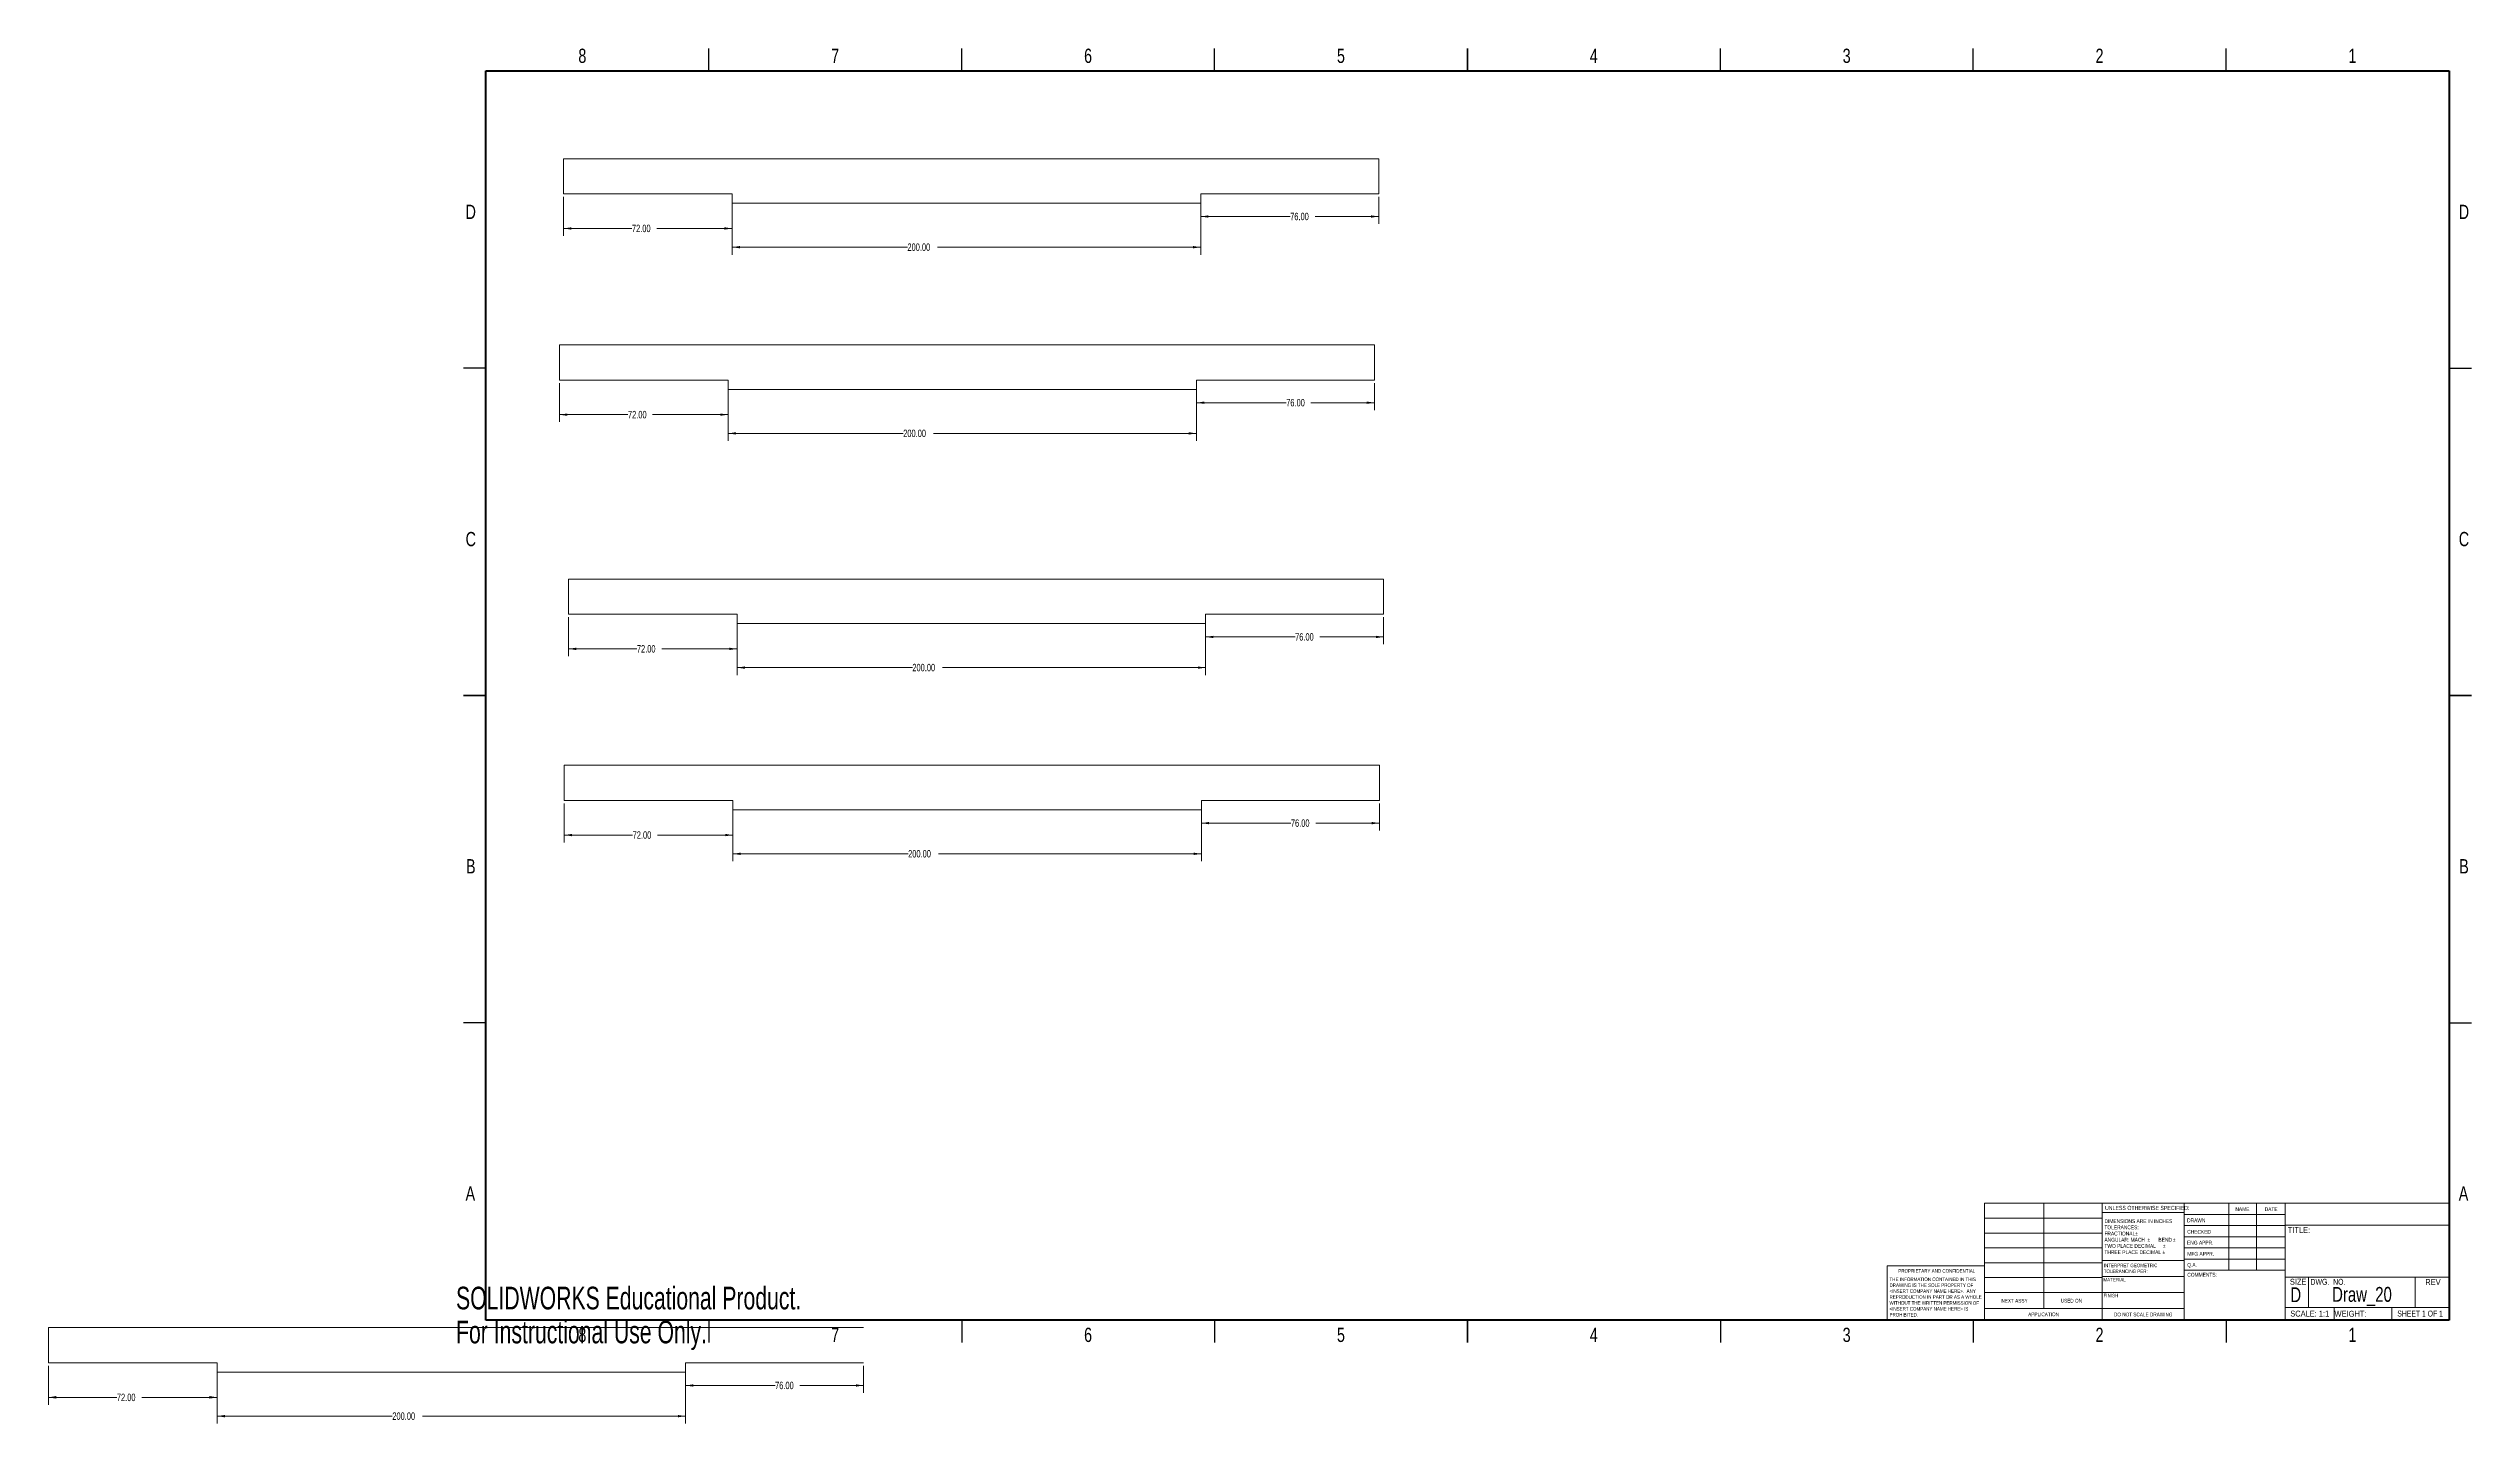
# Model space of a CAD drawing. Header units: millimetres. Extents: x -174 to 860, y -31 to 556.
import ezdxf

# ---------------------------------------------------------------- set-up
doc = ezdxf.new("R2010")
doc.units = ezdxf.units.MM
doc.styles.add('SLDTEXTSTYLE0', font='TXT', dxfattribs={"width": 0.75})
doc.styles.add('SLDTEXTSTYLE1', font='TXT', dxfattribs={"width": 0.6875})
doc.styles.add('SLDTEXTSTYLE2', font='TXT', dxfattribs={"width": 0.694444})
doc.styles.add('SLDTEXTSTYLE3', font='TXT', dxfattribs={"width": 0.7})
doc.dimstyles.new('SLDDIMSTYLE0', dxfattribs={"dimtxt": 3.175, "dimasz": 3.302, "dimexe": 0, "dimexo": 0.0625, "dimgap": 0.79375, "dimtad": 0, "dimtih": 1, "dimtoh": 1, "dimrnd": 1e-09, "dimzin": 4, "dimdsep": 46, "dimtxsty": 'SLDTEXTSTYLE0', "dimsah": 1, "dimcen": 0.09, "dimadec": 0, "dimazin": 1, "dimtfac": 1, "dimtofl": 0, "dimtmove": 0, "dimatfit": 3, "dimfxl": 1, "dimfrac": 2, "dimtolj": 1, "dimtzin": 12, "dimarcsym": 0})

# ---------------------------------------------------------------- blocks, each defined once
blk = doc.blocks.new('_D')
at = {"color": 7, "linetype": 'Continuous', "lineweight": 0}
for p, q in [((45.9, 492.3), (45.9, 475.7)), ((117.9, 492.3), (117.9, 475.7)), ((45.9, 478.8), (75.1, 478.8)), ((117.9, 478.8), (85.7, 478.8))]:
    blk.add_line(p, q, dxfattribs=at)
at = {"color": 7, "linetype": 'Continuous', "lineweight": 18}
for points in [[(45.9, 478.8), (49.2, 478.3), (49.2, 479.3)], [(117.9, 478.8), (114.6, 479.3), (114.6, 478.3)]]:
    blk.add_solid(points, dxfattribs=at)
at = {"color": 7, "linetype": 'Continuous', "lineweight": 18, "insert": (75.1, 480.4), "char_height": 3.17, "attachment_point": 1, "style": 'SLDTEXTSTYLE0'}
blk.add_mtext('72.00', dxfattribs=at)
blk = doc.blocks.new('_D_1')
at = {"color": 7, "linetype": 'Continuous', "lineweight": 0}
for p, q in [((117.9, 488.3), (117.9, 467.6)), ((317.9, 488.3), (317.9, 467.6)), ((117.9, 470.8), (192.7, 470.8)), ((317.9, 470.8), (205.6, 470.8))]:
    blk.add_line(p, q, dxfattribs=at)
at = {"color": 7, "linetype": 'Continuous', "lineweight": 18}
for points in [[(117.9, 470.8), (121.2, 470.3), (121.2, 471.3)], [(317.9, 470.8), (314.6, 471.3), (314.6, 470.3)]]:
    blk.add_solid(points, dxfattribs=at)
at = {"color": 7, "linetype": 'Continuous', "lineweight": 18, "insert": (192.7, 472.4), "char_height": 3.17, "attachment_point": 1, "style": 'SLDTEXTSTYLE0'}
blk.add_mtext('200.00', dxfattribs=at)
blk = doc.blocks.new('_D_2')
at = {"color": 7, "linetype": 'Continuous', "lineweight": 0}
for p, q in [((317.9, 492.3), (317.9, 480.8)), ((393.9, 492.3), (393.9, 480.8)), ((317.9, 483.9), (356.1, 483.9)), ((393.9, 483.9), (366.7, 483.9))]:
    blk.add_line(p, q, dxfattribs=at)
at = {"color": 7, "linetype": 'Continuous', "lineweight": 18}
for points in [[(317.9, 483.9), (321.2, 483.4), (321.2, 484.4)], [(393.9, 483.9), (390.6, 484.4), (390.6, 483.4)]]:
    blk.add_solid(points, dxfattribs=at)
at = {"color": 7, "linetype": 'Continuous', "lineweight": 18, "insert": (356.1, 485.5), "char_height": 3.17, "attachment_point": 1, "style": 'SLDTEXTSTYLE0'}
blk.add_mtext('76.00', dxfattribs=at)
blk = doc.blocks.new('_D_3')
at = {"color": 7, "linetype": 'Continuous', "lineweight": 0}
for p, q in [((44.1, 412.8), (44.1, 396.2)), ((116.1, 412.8), (116.1, 396.2)), ((44.1, 399.3), (73.4, 399.3)), ((116.1, 399.3), (83.9, 399.3))]:
    blk.add_line(p, q, dxfattribs=at)
at = {"color": 7, "linetype": 'Continuous', "lineweight": 18}
for points in [[(44.1, 399.3), (47.5, 398.8), (47.5, 399.8)], [(116.1, 399.3), (112.8, 399.8), (112.8, 398.8)]]:
    blk.add_solid(points, dxfattribs=at)
at = {"color": 7, "linetype": 'Continuous', "lineweight": 18, "insert": (73.4, 400.9), "char_height": 3.17, "attachment_point": 1, "style": 'SLDTEXTSTYLE0'}
blk.add_mtext('72.00', dxfattribs=at)
blk = doc.blocks.new('_D_4')
at = {"color": 7, "linetype": 'Continuous', "lineweight": 0}
for p, q in [((116.1, 408.8), (116.1, 388.1)), ((316.1, 408.8), (316.1, 388.1)), ((116.1, 391.3), (190.9, 391.3)), ((316.1, 391.3), (203.8, 391.3))]:
    blk.add_line(p, q, dxfattribs=at)
at = {"color": 7, "linetype": 'Continuous', "lineweight": 18}
for points in [[(116.1, 391.3), (119.5, 390.8), (119.5, 391.8)], [(316.1, 391.3), (312.8, 391.8), (312.8, 390.8)]]:
    blk.add_solid(points, dxfattribs=at)
at = {"color": 7, "linetype": 'Continuous', "lineweight": 18, "insert": (190.9, 392.9), "char_height": 3.17, "attachment_point": 1, "style": 'SLDTEXTSTYLE0'}
blk.add_mtext('200.00', dxfattribs=at)
blk = doc.blocks.new('_D_5')
at = {"color": 7, "linetype": 'Continuous', "lineweight": 0}
for p, q in [((316.1, 412.8), (316.1, 401.2)), ((316.1, 404.4), (354.4, 404.4)), ((392.1, 404.4), (364.9, 404.4)), ((392.1, 412.8), (392.1, 401.2))]:
    blk.add_line(p, q, dxfattribs=at)
at = {"color": 7, "linetype": 'Continuous', "lineweight": 18}
for points in [[(316.1, 404.4), (319.5, 403.9), (319.5, 404.9)], [(392.1, 404.4), (388.8, 404.9), (388.8, 403.9)]]:
    blk.add_solid(points, dxfattribs=at)
at = {"color": 7, "linetype": 'Continuous', "lineweight": 18, "insert": (354.4, 406), "char_height": 3.17, "attachment_point": 1, "style": 'SLDTEXTSTYLE0'}
blk.add_mtext('76.00', dxfattribs=at)
blk = doc.blocks.new('_D_6')
at = {"color": 7, "linetype": 'Continuous', "lineweight": 0}
for p, q in [((-174, -6.8), (-174, -23.4)), ((-102, -6.8), (-102, -23.4)), ((-174, -20.3), (-144.8, -20.3)), ((-102, -20.3), (-134.2, -20.3))]:
    blk.add_line(p, q, dxfattribs=at)
at = {"color": 7, "linetype": 'Continuous', "lineweight": 18}
for points in [[(-174, -20.3), (-170.7, -20.8), (-170.7, -19.7)], [(-102, -20.3), (-105.3, -19.7), (-105.3, -20.8)]]:
    blk.add_solid(points, dxfattribs=at)
at = {"color": 7, "linetype": 'Continuous', "lineweight": 18, "insert": (-144.8, -18.7), "char_height": 3.17, "attachment_point": 1, "style": 'SLDTEXTSTYLE0'}
blk.add_mtext('72.00', dxfattribs=at)
blk = doc.blocks.new('_D_7')
at = {"color": 7, "linetype": 'Continuous', "lineweight": 0}
for p, q in [((-102, -10.8), (-102, -31.5)), ((98, -10.8), (98, -31.5)), ((-102, -28.3), (-27.2, -28.3)), ((98, -28.3), (-14.3, -28.3))]:
    blk.add_line(p, q, dxfattribs=at)
at = {"color": 7, "linetype": 'Continuous', "lineweight": 18}
for points in [[(-102, -28.3), (-98.7, -28.8), (-98.7, -27.8)], [(98, -28.3), (94.7, -27.8), (94.7, -28.8)]]:
    blk.add_solid(points, dxfattribs=at)
at = {"color": 7, "linetype": 'Continuous', "lineweight": 18, "insert": (-27.2, -26.7), "char_height": 3.17, "attachment_point": 1, "style": 'SLDTEXTSTYLE0'}
blk.add_mtext('200.00', dxfattribs=at)
blk = doc.blocks.new('_D_8')
at = {"color": 7, "linetype": 'Continuous', "lineweight": 0}
for p, q in [((98, -6.8), (98, -18.3)), ((174, -6.8), (174, -18.3)), ((98, -15.2), (136.2, -15.2)), ((174, -15.2), (146.8, -15.2))]:
    blk.add_line(p, q, dxfattribs=at)
at = {"color": 7, "linetype": 'Continuous', "lineweight": 18}
for points in [[(98, -15.2), (101.3, -15.7), (101.3, -14.7)], [(174, -15.2), (170.7, -14.7), (170.7, -15.7)]]:
    blk.add_solid(points, dxfattribs=at)
at = {"color": 7, "linetype": 'Continuous', "lineweight": 18, "insert": (136.2, -13.6), "char_height": 3.17, "attachment_point": 1, "style": 'SLDTEXTSTYLE0'}
blk.add_mtext('76.00', dxfattribs=at)
blk = doc.blocks.new('_D_9')
at = {"color": 7, "linetype": 'Continuous', "lineweight": 0}
for p, q in [((-174, -6.8), (-174, -23.4)), ((-102, -6.8), (-102, -23.4)), ((-174, -20.3), (-144.8, -20.3)), ((-102, -20.3), (-134.2, -20.3))]:
    blk.add_line(p, q, dxfattribs=at)
at = {"color": 7, "linetype": 'Continuous', "lineweight": 18}
for points in [[(-174, -20.3), (-170.7, -20.8), (-170.7, -19.7)], [(-102, -20.3), (-105.3, -19.7), (-105.3, -20.8)]]:
    blk.add_solid(points, dxfattribs=at)
at = {"color": 7, "linetype": 'Continuous', "lineweight": 18, "insert": (-144.8, -18.7), "char_height": 3.17, "attachment_point": 1, "style": 'SLDTEXTSTYLE0'}
blk.add_mtext('72.00', dxfattribs=at)
blk = doc.blocks.new('_D_10')
at = {"color": 7, "linetype": 'Continuous', "lineweight": 0}
for p, q in [((-102, -10.8), (-102, -31.5)), ((98, -10.8), (98, -31.5)), ((-102, -28.3), (-27.2, -28.3)), ((98, -28.3), (-14.3, -28.3))]:
    blk.add_line(p, q, dxfattribs=at)
at = {"color": 7, "linetype": 'Continuous', "lineweight": 18}
for points in [[(-102, -28.3), (-98.7, -28.8), (-98.7, -27.8)], [(98, -28.3), (94.7, -27.8), (94.7, -28.8)]]:
    blk.add_solid(points, dxfattribs=at)
at = {"color": 7, "linetype": 'Continuous', "lineweight": 18, "insert": (-27.2, -26.7), "char_height": 3.17, "attachment_point": 1, "style": 'SLDTEXTSTYLE0'}
blk.add_mtext('200.00', dxfattribs=at)
blk = doc.blocks.new('_D_11')
at = {"color": 7, "linetype": 'Continuous', "lineweight": 0}
for p, q in [((98, -6.8), (98, -18.3)), ((174, -6.8), (174, -18.3)), ((98, -15.2), (136.2, -15.2)), ((174, -15.2), (146.8, -15.2))]:
    blk.add_line(p, q, dxfattribs=at)
at = {"color": 7, "linetype": 'Continuous', "lineweight": 18}
for points in [[(98, -15.2), (101.3, -15.7), (101.3, -14.7)], [(174, -15.2), (170.7, -14.7), (170.7, -15.7)]]:
    blk.add_solid(points, dxfattribs=at)
at = {"color": 7, "linetype": 'Continuous', "lineweight": 18, "insert": (136.2, -13.6), "char_height": 3.17, "attachment_point": 1, "style": 'SLDTEXTSTYLE0'}
blk.add_mtext('76.00', dxfattribs=at)
blk = doc.blocks.new('_D_12')
at = {"color": 7, "linetype": 'Continuous', "lineweight": 0}
for p, q in [((48, 312.8), (48, 296.2)), ((120, 312.8), (120, 296.2)), ((48, 299.3), (77.2, 299.3)), ((120, 299.3), (87.8, 299.3))]:
    blk.add_line(p, q, dxfattribs=at)
at = {"color": 7, "linetype": 'Continuous', "lineweight": 18}
for points in [[(48, 299.3), (51.3, 298.8), (51.3, 299.8)], [(120, 299.3), (116.7, 299.8), (116.7, 298.8)]]:
    blk.add_solid(points, dxfattribs=at)
at = {"color": 7, "linetype": 'Continuous', "lineweight": 18, "insert": (77.2, 300.9), "char_height": 3.17, "attachment_point": 1, "style": 'SLDTEXTSTYLE0'}
blk.add_mtext('72.00', dxfattribs=at)
blk = doc.blocks.new('_D_13')
at = {"color": 7, "linetype": 'Continuous', "lineweight": 0}
for p, q in [((120, 308.8), (120, 288.1)), ((320, 308.8), (320, 288.1)), ((120, 291.3), (194.8, 291.3)), ((320, 291.3), (207.7, 291.3))]:
    blk.add_line(p, q, dxfattribs=at)
at = {"color": 7, "linetype": 'Continuous', "lineweight": 18}
for points in [[(120, 291.3), (123.3, 290.8), (123.3, 291.8)], [(320, 291.3), (316.7, 291.8), (316.7, 290.8)]]:
    blk.add_solid(points, dxfattribs=at)
at = {"color": 7, "linetype": 'Continuous', "lineweight": 18, "insert": (194.8, 292.9), "char_height": 3.17, "attachment_point": 1, "style": 'SLDTEXTSTYLE0'}
blk.add_mtext('200.00', dxfattribs=at)
blk = doc.blocks.new('_D_14')
at = {"color": 7, "linetype": 'Continuous', "lineweight": 0}
for p, q in [((320, 312.8), (320, 301.3)), ((396, 312.8), (396, 301.3)), ((320, 304.4), (358.2, 304.4)), ((396, 304.4), (368.7, 304.4))]:
    blk.add_line(p, q, dxfattribs=at)
at = {"color": 7, "linetype": 'Continuous', "lineweight": 18}
for points in [[(320, 304.4), (323.3, 303.9), (323.3, 304.9)], [(396, 304.4), (392.7, 304.9), (392.7, 303.9)]]:
    blk.add_solid(points, dxfattribs=at)
at = {"color": 7, "linetype": 'Continuous', "lineweight": 18, "insert": (358.2, 306), "char_height": 3.17, "attachment_point": 1, "style": 'SLDTEXTSTYLE0'}
blk.add_mtext('76.00', dxfattribs=at)
blk = doc.blocks.new('_D_15')
at = {"color": 7, "linetype": 'Continuous', "lineweight": 0}
for p, q in [((46.2, 233.3), (46.2, 216.7)), ((118.2, 233.3), (118.2, 216.7)), ((46.2, 219.8), (75.4, 219.8)), ((118.2, 219.8), (86, 219.8))]:
    blk.add_line(p, q, dxfattribs=at)
at = {"color": 7, "linetype": 'Continuous', "lineweight": 18}
for points in [[(46.2, 219.8), (49.5, 219.3), (49.5, 220.3)], [(118.2, 219.8), (114.9, 220.3), (114.9, 219.3)]]:
    blk.add_solid(points, dxfattribs=at)
at = {"color": 7, "linetype": 'Continuous', "lineweight": 18, "insert": (75.4, 221.4), "char_height": 3.17, "attachment_point": 1, "style": 'SLDTEXTSTYLE0'}
blk.add_mtext('72.00', dxfattribs=at)
blk = doc.blocks.new('_D_16')
at = {"color": 7, "linetype": 'Continuous', "lineweight": 0}
for p, q in [((118.2, 229.3), (118.2, 208.6)), ((318.2, 229.3), (318.2, 208.6)), ((118.2, 211.8), (193, 211.8)), ((318.2, 211.8), (205.9, 211.8))]:
    blk.add_line(p, q, dxfattribs=at)
at = {"color": 7, "linetype": 'Continuous', "lineweight": 18}
for points in [[(118.2, 211.8), (121.5, 211.3), (121.5, 212.3)], [(318.2, 211.8), (314.9, 212.3), (314.9, 211.3)]]:
    blk.add_solid(points, dxfattribs=at)
at = {"color": 7, "linetype": 'Continuous', "lineweight": 18, "insert": (193, 213.4), "char_height": 3.17, "attachment_point": 1, "style": 'SLDTEXTSTYLE0'}
blk.add_mtext('200.00', dxfattribs=at)
blk = doc.blocks.new('_D_17')
at = {"color": 7, "linetype": 'Continuous', "lineweight": 0}
for p, q in [((318.2, 233.3), (318.2, 221.7)), ((394.2, 233.3), (394.2, 221.7)), ((318.2, 224.9), (356.4, 224.9)), ((394.2, 224.9), (367, 224.9))]:
    blk.add_line(p, q, dxfattribs=at)
at = {"color": 7, "linetype": 'Continuous', "lineweight": 18}
for points in [[(318.2, 224.9), (321.5, 224.4), (321.5, 225.4)], [(394.2, 224.9), (390.9, 225.4), (390.9, 224.4)]]:
    blk.add_solid(points, dxfattribs=at)
at = {"color": 7, "linetype": 'Continuous', "lineweight": 18, "insert": (356.4, 226.5), "char_height": 3.17, "attachment_point": 1, "style": 'SLDTEXTSTYLE0'}
blk.add_mtext('76.00', dxfattribs=at)

msp = doc.modelspace()

# ---------------------------------------------------------------- linework, layer by layer
at = {"color": 7, "linetype": 'Continuous', "lineweight": 25}
for p, q in [((107.95, 546.1), (107.95, 555.625)), ((215.9, 546.1), (215.9, 555.625)), ((323.85, 546.1), (323.85, 555.625)), ((431.8, 555.625), (431.8, 546.1)), ((431.8, 546.1), (431.8, 555.625)), ((539.75, 546.1), (539.75, 555.625)), ((647.7, 546.1), (647.7, 555.625)), ((755.65, 546.1), (755.65, 555.625)), ((12.7, 419.1), (3.175, 419.1)), ((850.9, 419.1), (860.425, 419.1)), ((3.175, 279.4), (12.7, 279.4)), ((12.7, 279.4), (3.175, 279.4)), ((860.425, 279.4), (850.9, 279.4)), ((850.9, 279.4), (860.425, 279.4)), ((12.7, 139.7), (3.175, 139.7)), ((850.9, 139.7), (860.425, 139.7)), ((107.95, 12.7), (107.95, 3.175)), ((215.9, 12.7), (215.9, 3.175)), ((323.85, 12.7), (323.85, 3.175)), ((431.8, 3.175), (431.8, 12.7)), ((431.8, 12.7), (431.8, 3.175)), ((539.75, 12.7), (539.75, 3.175)), ((647.7, 12.7), (647.7, 3.175)), ((755.65, 12.7), (755.65, 3.175))]:
    msp.add_line(p, q, dxfattribs=at)
at = {"color": 7, "linetype": 'Continuous', "lineweight": 50}
for p, q in [((12.7, 12.7), (12.7, 546.1)), ((12.7, 546.1), (850.9, 546.1)), ((850.9, 546.1), (850.9, 12.7)), ((850.9, 12.7), (12.7, 12.7))]:
    msp.add_line(p, q, dxfattribs=at)
at = {"color": 7, "linetype": 'Continuous', "lineweight": 18}
for p, q in [((393.907, 508.592), (45.907, 508.592)), ((45.907, 508.592), (45.907, 493.592)), ((393.907, 508.592), (393.907, 493.592)), ((45.907, 493.592), (117.907, 493.592)), ((117.907, 493.592), (117.907, 489.592)), ((117.907, 489.592), (317.907, 489.592)), ((317.907, 493.592), (317.907, 489.592)), ((317.907, 493.592), (393.907, 493.592)), ((392.149, 429.083), (44.149, 429.083)), ((44.149, 429.083), (44.149, 414.083)), ((392.149, 429.083), (392.149, 414.083)), ((44.149, 414.083), (116.149, 414.083)), ((116.149, 414.083), (116.149, 410.083)), ((316.149, 414.083), (316.149, 410.083)), ((316.149, 414.083), (392.149, 414.083)), ((116.149, 410.083), (316.149, 410.083)), ((395.976, 329.09), (47.976, 329.09)), ((47.976, 329.09), (47.976, 314.09)), ((395.976, 329.09), (395.976, 314.09)), ((47.976, 314.09), (119.976, 314.09)), ((119.976, 314.09), (119.976, 310.09)), ((319.976, 314.09), (319.976, 310.09)), ((319.976, 314.09), (395.976, 314.09)), ((119.976, 310.09), (319.976, 310.09)), ((394.217, 249.581), (46.217, 249.581)), ((46.217, 249.581), (46.217, 234.581)), ((394.217, 249.581), (394.217, 234.581)), ((46.217, 234.581), (118.217, 234.581)), ((118.217, 234.581), (118.217, 230.581)), ((118.217, 230.581), (318.217, 230.581)), ((318.217, 234.581), (318.217, 230.581)), ((318.217, 234.581), (394.217, 234.581)), ((652.554, 62.594), (850.9, 62.594)), ((652.554, 12.7), (652.554, 62.594)), ((677.903, 62.594), (677.903, 17.685)), ((702.774, 12.7), (702.774, 62.594)), ((737.748, 62.594), (737.748, 12.7)), ((756.76, 62.594), (756.76, 34.019)), ((768.661, 62.594), (768.661, 34.019)), ((780.829, 62.594), (780.829, 12.7)), ((652.554, 56.244), (702.774, 56.244)), ((737.748, 58.674), (702.774, 58.674)), ((737.748, 57.832), (780.829, 57.832)), ((737.748, 53.069), (780.829, 53.069)), ((780.829, 53.269), (850.9, 53.269)), ((652.554, 49.894), (702.774, 49.894)), ((652.554, 43.544), (702.774, 43.544)), ((737.748, 48.307), (780.829, 48.307)), ((780.829, 43.544), (737.748, 43.544)), ((610.969, 12.7), (610.969, 35.924)), ((652.554, 35.924), (610.969, 35.924)), ((652.554, 37.194), (702.774, 37.194)), ((702.774, 38.195), (737.863, 38.195)), ((702.774, 31.337), (737.863, 31.337)), ((780.829, 38.782), (737.748, 38.782)), ((780.829, 34.019), (737.863, 34.019)), ((652.554, 30.844), (702.774, 30.844)), ((652.554, 24.494), (702.774, 24.494)), ((702.774, 24.479), (737.748, 24.479)), ((780.829, 30.985), (850.9, 30.985)), ((790.875, 30.985), (790.875, 18.107)), ((836.373, 30.985), (836.373, 18.107)), ((652.554, 17.685), (737.748, 17.685)), ((780.829, 18.107), (850.9, 18.107)), ((801.736, 18.107), (801.736, 12.7)), ((826.423, 18.107), (826.423, 12.7)), ((174, 9.5), (-174, 9.5)), ((-174, 9.5), (-174, -5.5)), ((174, 9.5), (-174, 9.5)), ((-174, 9.5), (-174, -5.5)), ((-174, -5.5), (-102, -5.5)), ((-174, -5.5), (-102, -5.5)), ((-102, -5.5), (-102, -9.5)), ((-102, -5.5), (-102, -9.5)), ((-102, -9.5), (98, -9.5)), ((-102, -9.5), (98, -9.5)), ((98, -5.5), (98, -9.5)), ((98, -5.5), (174, -5.5)), ((98, -5.5), (98, -9.5)), ((98, -5.5), (174, -5.5))]:
    msp.add_line(p, q, dxfattribs=at)

# ---------------------------------------------------------------- texts
at = {"color": 7, "linetype": 'Continuous', "lineweight": 0}
for s, insert, char_height, attachment_point, style in [('8', (53.914, 555.564), 6.096, 2, 'SLDTEXTSTYLE0'), ('7', (161.864, 555.564), 6.096, 2, 'SLDTEXTSTYLE0'), ('6', (269.814, 555.564), 6.096, 2, 'SLDTEXTSTYLE0'), ('5', (377.764, 555.564), 6.096, 2, 'SLDTEXTSTYLE0'), ('4', (485.714, 555.564), 6.096, 2, 'SLDTEXTSTYLE0'), ('3', (593.664, 555.564), 6.096, 2, 'SLDTEXTSTYLE0'), ('2', (701.614, 555.564), 6.096, 2, 'SLDTEXTSTYLE0'), ('1', (809.564, 555.564), 6.096, 2, 'SLDTEXTSTYLE0'), ('D', (6.28, 488.926), 6.096, 2, 'SLDTEXTSTYLE0'), ('D', (857.18, 488.926), 6.096, 2, 'SLDTEXTSTYLE0'), ('C', (6.287, 349.226), 6.096, 2, 'SLDTEXTSTYLE0'), ('C', (857.187, 349.226), 6.096, 2, 'SLDTEXTSTYLE0'), ('B', (6.303, 209.526), 6.096, 2, 'SLDTEXTSTYLE0'), ('B', (857.203, 209.526), 6.096, 2, 'SLDTEXTSTYLE0'), ('A', (6.107, 69.826), 6.096, 2, 'SLDTEXTSTYLE0'), ('A', (857.007, 69.826), 6.096, 2, 'SLDTEXTSTYLE0'), ('TOLERANCES:', (703.717, 53.143), 1.651, 1, 'SLDTEXTSTYLE0'), ('DIMENSIONS ARE IN INCHES', (703.717, 55.794), 1.651, 1, 'SLDTEXTSTYLE0'), ('UNLESS OTHERWISE SPECIFIED:', (703.958, 61.499), 1.778, 1, 'SLDTEXTSTYLE0'), ('DRAWN', (738.997, 56.123), 1.651, 1, 'SLDTEXTSTYLE0'), ('NAME', (759.624, 60.923), 1.651, 1, 'SLDTEXTSTYLE0'), ('DATE', (772.115, 60.879), 1.651, 1, 'SLDTEXTSTYLE0'), ('TITLE:', (781.993, 52.393), 2.54, 1, 'SLDTEXTSTYLE0'), ('ANGULAR: MACH', (703.717, 47.841), 1.651, 1, 'SLDTEXTSTYLE0'), ('TWO PLACE DECIMAL', (703.717, 45.19), 1.651, 1, 'SLDTEXTSTYLE0'), ('THREE PLACE DECIMAL', (703.717, 42.539), 1.651, 1, 'SLDTEXTSTYLE0'), ('FRACTIONAL', (703.717, 50.492), 1.651, 1, 'SLDTEXTSTYLE0'), ('%%p', (716.864, 50.492), 1.651, 1, 'SLDTEXTSTYLE0'), ('%%p', (722.091, 47.841), 1.651, 1, 'SLDTEXTSTYLE0'), ('BEND', (726.759, 47.841), 1.651, 1, 'SLDTEXTSTYLE0'), ('%%p', (728.452, 42.539), 1.651, 1, 'SLDTEXTSTYLE0'), ('%%p', (728.595, 45.19), 1.651, 1, 'SLDTEXTSTYLE0'), ('%%p', (732.873, 47.841), 1.651, 1, 'SLDTEXTSTYLE0'), ('ENG APPR.', (738.977, 46.601), 1.651, 1, 'SLDTEXTSTYLE0'), ('CHECKED', (739.051, 51.237), 1.651, 1, 'SLDTEXTSTYLE0'), ('MFG APPR.', (739.103, 41.845), 1.651, 1, 'SLDTEXTSTYLE0'), ('PROPRIETARY AND CONFIDENTIAL', (615.73, 34.483), 1.524, 1, 'SLDTEXTSTYLE0'), ('TOLERANCING PER:', (703.409, 34.304), 1.524, 1, 'SLDTEXTSTYLE0'), ('INTERPRET GEOMETRIC', (703.409, 36.828), 1.524, 1, 'SLDTEXTSTYLE0'), ('Q.A.', (739.062, 37.123), 1.651, 1, 'SLDTEXTSTYLE0'), ('COMMENTS:', (739.084, 32.909), 1.651, 1, 'SLDTEXTSTYLE0'), ('WITHOUT THE WRITTEN PERMISSION OF', (611.954, 20.806), 1.524, 1, 'SLDTEXTSTYLE0'), ('THE INFORMATION CONTAINED IN THIS', (611.954, 30.902), 1.524, 1, 'SLDTEXTSTYLE0'), ('<INSERT COMPANY NAME HERE>.  ANY', (611.954, 25.854), 1.524, 1, 'SLDTEXTSTYLE0'), ('DRAWING IS THE SOLE PROPERTY OF', (611.954, 28.378), 1.524, 1, 'SLDTEXTSTYLE0'), ('REPRODUCTION IN PART OR AS A WHOLE', (611.954, 23.33), 1.524, 1, 'SLDTEXTSTYLE0'), ('NEXT ASSY', (659.742, 21.771), 1.5875, 1, 'SLDTEXTSTYLE0'), ('USED ON', (685.054, 21.798), 1.5875, 1, 'SLDTEXTSTYLE0'), ('MATERIAL', (703.28, 30.753), 1.524, 1, 'SLDTEXTSTYLE0'), ('FINISH', (703.35, 23.938), 1.524, 1, 'SLDTEXTSTYLE0'), ('SIZE', (782.88, 30.358), 2.54, 1, 'SLDTEXTSTYLE0'), ('D', (783.08, 26.724), 6.35, 1, 'SLDTEXTSTYLE0'), ('DWG.  NO.', (791.681, 30.323), 2.54, 1, 'SLDTEXTSTYLE2'), ('Draw_20', (813.658, 26.873), 6.35, 2, 'SLDTEXTSTYLE0'), ('REV', (840.685, 30.223), 2.54, 1, 'SLDTEXTSTYLE0'), ('<INSERT COMPANY NAME HERE> IS', (611.954, 18.282), 1.524, 1, 'SLDTEXTSTYLE0'), ('PROHIBITED.', (611.954, 15.758), 1.524, 1, 'SLDTEXTSTYLE0'), ('APPLICATION', (671.15, 15.95), 1.5875, 1, 'SLDTEXTSTYLE0'), ('DO NOT SCALE DRAWING', (720.254, 15.895), 1.5875, 2, 'SLDTEXTSTYLE0'), ('SCALE: 1:1', (783.049, 16.765), 2.54, 1, 'SLDTEXTSTYLE0'), ('WEIGHT:', (801.94, 16.678), 2.54, 1, 'SLDTEXTSTYLE0'), ('SHEET 1 OF 1', (828.731, 16.773), 2.54, 1, 'SLDTEXTSTYLE1'), ('8', (53.914, 9.464), 6.096, 2, 'SLDTEXTSTYLE0'), ('7', (161.864, 9.464), 6.096, 2, 'SLDTEXTSTYLE0'), ('6', (269.814, 9.464), 6.096, 2, 'SLDTEXTSTYLE0'), ('5', (377.764, 9.464), 6.096, 2, 'SLDTEXTSTYLE0'), ('4', (485.714, 9.464), 6.096, 2, 'SLDTEXTSTYLE0'), ('3', (593.664, 9.464), 6.096, 2, 'SLDTEXTSTYLE0'), ('2', (701.614, 9.464), 6.096, 2, 'SLDTEXTSTYLE0'), ('1', (809.564, 9.464), 6.096, 2, 'SLDTEXTSTYLE0')]:
    msp.add_mtext(s, dxfattribs=dict(at, insert=insert, char_height=char_height, attachment_point=attachment_point, style=style))
at = {"color": 7, "linetype": 'Continuous', "char_height": 9.66724, "attachment_point": 1, "style": 'SLDTEXTSTYLE3'}
for s, insert in [('SOLIDWORKS Educational Product.', (0, 26.963)), ('For Instructional Use Only.', (0, 12.462))]:
    msp.add_mtext(s, dxfattribs=dict(at, insert=insert))

# ---------------------------------------------------------------- dimensions: what is measured, and where the dimension line sits
at = {"color": 7, "linetype": 'Continuous', "lineweight": 18}
for base, p1, p2, picture, middle in [((117.907, 478.841), (45.907, 493.592), (117.907, 493.592), '_D', (80.418, 478.841)), ((317.907, 470.815), (117.907, 489.592), (317.907, 489.592), '_D_1', (199.134, 470.815)), ((393.907, 483.93), (317.907, 493.592), (393.907, 493.592), '_D_2', (361.395, 483.93)), ((116.149, 399.332), (44.149, 414.083), (116.149, 414.083), '_D_3', (78.66, 399.332)), ((392.149, 404.421), (316.149, 414.083), (392.149, 414.083), '_D_5', (359.637, 404.421)), ((316.149, 391.306), (116.149, 410.083), (316.149, 410.083), '_D_4', (197.376, 391.306)), ((119.976, 299.339), (47.976, 314.09), (119.976, 314.09), '_D_12', (82.486, 299.339)), ((395.976, 304.428), (319.976, 314.09), (395.976, 314.09), '_D_14', (363.463, 304.428)), ((319.976, 291.312), (119.976, 310.09), (319.976, 310.09), '_D_13', (201.203, 291.312)), ((118.217, 219.83), (46.217, 234.581), (118.217, 234.581), '_D_15', (80.728, 219.83)), ((318.217, 211.803), (118.217, 230.581), (318.217, 230.581), '_D_16', (199.444, 211.803)), ((394.217, 224.919), (318.217, 234.581), (394.217, 234.581), '_D_17', (361.705, 224.919)), ((-102, -20.251), (-174, -5.5), (-102, -5.5), '_D_6', (-139.49, -20.251)), ((-102, -20.251), (-174, -5.5), (-102, -5.5), '_D_9', (-139.49, -20.251)), ((98, -28.278), (-102, -9.5), (98, -9.5), '_D_7', (-20.773, -28.278)), ((98, -28.278), (-102, -9.5), (98, -9.5), '_D_10', (-20.773, -28.278)), ((174, -15.162), (98, -5.5), (174, -5.5), '_D_8', (141.488, -15.162)), ((174, -15.162), (98, -5.5), (174, -5.5), '_D_11', (141.488, -15.162))]:
    dim = msp.add_linear_dim(base=base, p1=p1, p2=p2, dimstyle='SLDDIMSTYLE0', dxfattribs=at)
    dim.commit()
    dim.dimension.update_dxf_attribs({"geometry": picture, "text_midpoint": middle, "dimtype": 160})

doc.saveas('drawing.dxf')
